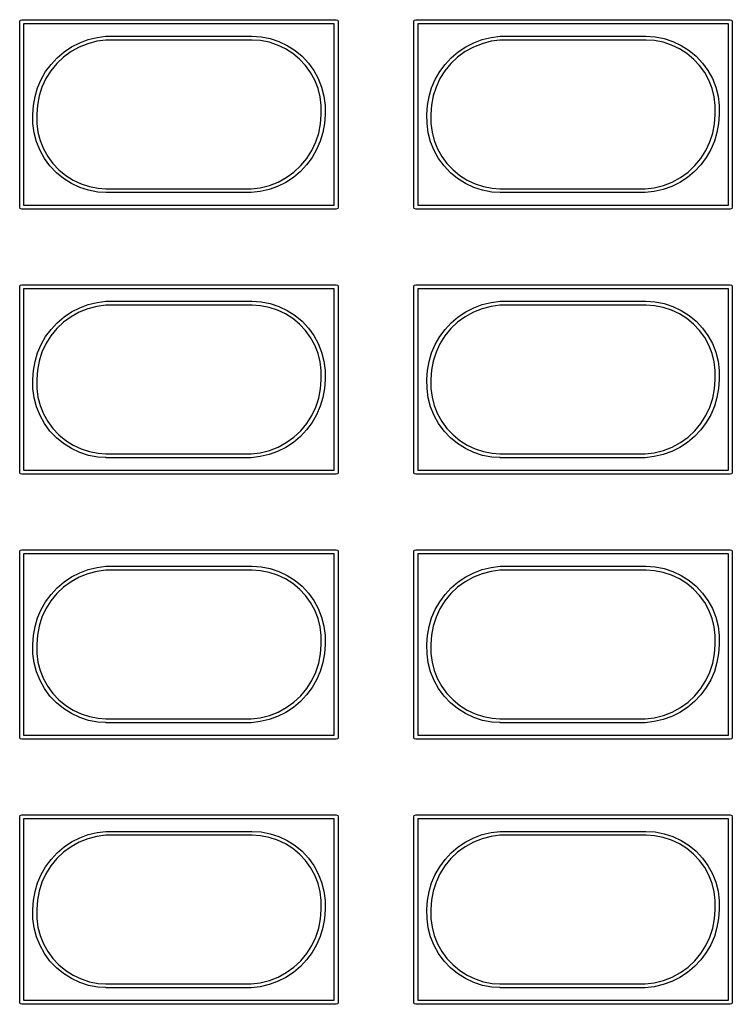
# Model space of a CAD drawing. Extents: x 85 to 202, y -139 to -109.
# Drawn here: x 144.79 to 166.31, y -138.86 to -109.14 of the extents above; entities that cross this region are included whole.
import ezdxf

# ---------------------------------------------------------------- set-up
doc = ezdxf.new("R2010")
doc.units = 0
doc.layers.add('BLACK', color=7, linetype='CONTINUOUS')

msp = doc.modelspace()

# ---------------------------------------------------------------- linework, layer by layer
at = {"layer": 'BLACK', "linetype": 'CONTINUOUS'}
for p, q in [((144.79, -109.2), (144.807, -109.157)), ((144.79, -114.8), (144.79, -109.2)), ((144.807, -109.157), (144.85, -109.139)), ((144.85, -109.139), (154.35, -109.139)), ((144.909, -109.259), (144.909, -114.74)), ((154.29, -109.259), (144.909, -109.259)), ((154.29, -114.74), (154.29, -109.259)), ((154.35, -109.139), (154.393, -109.157)), ((154.393, -109.157), (154.41, -109.2)), ((154.41, -109.2), (154.41, -114.8)), ((156.689, -109.2), (156.707, -109.157)), ((156.689, -114.8), (156.689, -109.2)), ((156.707, -109.157), (156.749, -109.139)), ((156.749, -109.139), (166.25, -109.139)), ((156.809, -109.259), (156.809, -114.74)), ((166.19, -109.259), (156.809, -109.259)), ((166.19, -114.74), (166.19, -109.259)), ((166.25, -109.139), (166.293, -109.157)), ((166.293, -109.157), (166.31, -109.2)), ((166.31, -109.2), (166.31, -114.8)), ((146.859, -109.739), (147.125, -109.674)), ((147.125, -109.674), (147.396, -109.64)), ((147.396, -109.64), (147.396, -109.64)), ((147.396, -109.64), (147.398, -109.641)), ((147.398, -109.641), (147.4, -109.64)), ((147.4, -109.64), (151.8, -109.64)), ((151.8, -109.64), (152.078, -109.658)), ((152.078, -109.658), (152.352, -109.71)), ((158.759, -109.739), (159.025, -109.674)), ((159.025, -109.674), (159.296, -109.64)), ((159.296, -109.64), (159.296, -109.64)), ((159.296, -109.64), (159.298, -109.641)), ((159.298, -109.641), (159.3, -109.64)), ((159.3, -109.64), (163.7, -109.64)), ((163.7, -109.64), (163.978, -109.658)), ((163.978, -109.658), (164.252, -109.71)), ((146.132, -110.111), (146.359, -109.959)), ((146.59, -109.968), (146.344, -110.104)), ((146.359, -109.959), (146.603, -109.835)), ((146.852, -109.863), (146.59, -109.968)), ((146.603, -109.835), (146.859, -109.739)), ((147.124, -109.792), (146.852, -109.863)), ((147.393, -109.757), (147.124, -109.792)), ((147.4, -109.76), (147.393, -109.757)), ((151.8, -109.76), (147.4, -109.76)), ((151.809, -109.756), (151.8, -109.76)), ((152.064, -109.772), (151.809, -109.756)), ((152.323, -109.822), (152.064, -109.772)), ((152.575, -109.904), (152.323, -109.822)), ((152.352, -109.71), (152.618, -109.796)), ((152.814, -110.017), (152.575, -109.904)), ((152.618, -109.796), (152.87, -109.915)), ((152.87, -109.915), (153.105, -110.065)), ((158.032, -110.111), (158.259, -109.959)), ((158.49, -109.968), (158.244, -110.104)), ((158.259, -109.959), (158.503, -109.835)), ((158.752, -109.863), (158.49, -109.968)), ((158.503, -109.835), (158.759, -109.739)), ((159.024, -109.792), (158.752, -109.863)), ((159.293, -109.757), (159.024, -109.792)), ((159.3, -109.76), (159.293, -109.757)), ((163.7, -109.76), (159.3, -109.76)), ((163.709, -109.756), (163.7, -109.76)), ((163.964, -109.772), (163.709, -109.756)), ((164.223, -109.822), (163.964, -109.772)), ((164.475, -109.904), (164.223, -109.822)), ((164.252, -109.71), (164.518, -109.796)), ((164.714, -110.017), (164.475, -109.904)), ((164.518, -109.796), (164.77, -109.915)), ((164.77, -109.915), (165.005, -110.065)), ((145.923, -110.287), (146.132, -110.111)), ((146.344, -110.104), (146.116, -110.27)), ((153.037, -110.159), (152.814, -110.017)), ((153.24, -110.328), (153.037, -110.159)), ((153.105, -110.065), (153.32, -110.243)), ((153.32, -110.243), (153.51, -110.447)), ((157.823, -110.287), (158.032, -110.111)), ((158.244, -110.104), (158.016, -110.27)), ((164.937, -110.159), (164.714, -110.017)), ((165.14, -110.328), (164.937, -110.159)), ((165.005, -110.065), (165.22, -110.243)), ((165.22, -110.243), (165.41, -110.447)), ((145.574, -110.707), (145.737, -110.487)), ((145.911, -110.464), (145.732, -110.681)), ((145.737, -110.487), (145.923, -110.287)), ((146.116, -110.27), (145.911, -110.464)), ((153.421, -110.521), (153.24, -110.328)), ((153.576, -110.735), (153.421, -110.521)), ((153.51, -110.447), (153.674, -110.673)), ((157.474, -110.707), (157.637, -110.487)), ((157.811, -110.464), (157.632, -110.681)), ((157.637, -110.487), (157.823, -110.287)), ((158.016, -110.27), (157.811, -110.464)), ((165.321, -110.521), (165.14, -110.328)), ((165.476, -110.735), (165.321, -110.521)), ((165.41, -110.447), (165.574, -110.673)), ((145.438, -110.944), (145.574, -110.707)), ((145.732, -110.681), (145.582, -110.919)), ((153.702, -110.967), (153.576, -110.735)), ((153.674, -110.673), (153.807, -110.918)), ((157.338, -110.944), (157.474, -110.707)), ((157.632, -110.681), (157.482, -110.919)), ((165.602, -110.967), (165.476, -110.735)), ((165.574, -110.673), (165.707, -110.918)), ((145.33, -111.196), (145.438, -110.944)), ((145.582, -110.919), (145.462, -111.174)), ((153.799, -111.213), (153.702, -110.967)), ((153.807, -110.918), (153.909, -111.178)), ((157.23, -111.196), (157.338, -110.944)), ((157.482, -110.919), (157.362, -111.174)), ((165.699, -111.213), (165.602, -110.967)), ((165.707, -110.918), (165.809, -111.178)), ((145.253, -111.458), (145.33, -111.196)), ((145.375, -111.442), (145.323, -111.719)), ((145.462, -111.174), (145.375, -111.442)), ((153.864, -111.47), (153.799, -111.213)), ((153.909, -111.178), (153.978, -111.448)), ((153.978, -111.448), (154.012, -111.725)), ((157.153, -111.458), (157.23, -111.196)), ((157.275, -111.442), (157.223, -111.719)), ((157.362, -111.174), (157.275, -111.442)), ((165.764, -111.47), (165.699, -111.213)), ((165.809, -111.178), (165.878, -111.448)), ((165.878, -111.448), (165.912, -111.725)), ((145.19, -111.996), (145.205, -111.727)), ((145.205, -111.727), (145.253, -111.458)), ((145.323, -111.719), (145.306, -111.991)), ((153.896, -111.732), (153.864, -111.47)), ((153.895, -111.987), (153.896, -111.732)), ((154.012, -111.725), (154.01, -112)), ((157.09, -111.996), (157.105, -111.727)), ((157.105, -111.727), (157.153, -111.458)), ((157.223, -111.719), (157.206, -111.991)), ((165.796, -111.732), (165.764, -111.47)), ((165.795, -111.987), (165.796, -111.732)), ((165.912, -111.725), (165.91, -112)), ((145.189, -112), (145.19, -111.998)), ((145.19, -112), (145.189, -112)), ((145.19, -111.997), (145.19, -111.996)), ((145.19, -111.998), (145.19, -111.997)), ((145.19, -111.997), (145.19, -111.997)), ((145.191, -112.277), (145.19, -112)), ((145.309, -112.003), (145.305, -112.012)), ((145.305, -112.012), (145.307, -112.269)), ((145.306, -111.991), (145.309, -112)), ((145.309, -112), (145.309, -112.002)), ((145.309, -112.002), (145.309, -112.003)), ((153.877, -112.283), (153.894, -112.009)), ((153.891, -111.996), (153.895, -111.987)), ((153.891, -111.998), (153.891, -111.996)), ((153.891, -112), (153.891, -111.998)), ((153.894, -112.009), (153.891, -112)), ((154.01, -112.004), (153.994, -112.275)), ((154.01, -112), (154.01, -112)), ((154.01, -112), (154.01, -112.001)), ((154.01, -112.001), (154.01, -112.004)), ((154.01, -112.004), (154.01, -112.004)), ((154.01, -112.004), (154.01, -112.004)), ((157.089, -112), (157.09, -111.998)), ((157.09, -112), (157.089, -112)), ((157.09, -111.997), (157.09, -111.996)), ((157.09, -111.998), (157.09, -111.997)), ((157.09, -111.997), (157.09, -111.997)), ((157.091, -112.277), (157.09, -112)), ((157.209, -112.003), (157.205, -112.012)), ((157.205, -112.012), (157.207, -112.269)), ((157.206, -111.991), (157.209, -112)), ((157.209, -112), (157.209, -112.002)), ((157.209, -112.002), (157.209, -112.003)), ((165.777, -112.283), (165.794, -112.009)), ((165.79, -112), (165.791, -111.998)), ((165.794, -112.009), (165.79, -112)), ((165.791, -111.996), (165.795, -111.987)), ((165.791, -111.998), (165.791, -111.996)), ((165.91, -112.004), (165.894, -112.275)), ((165.91, -112), (165.91, -112)), ((165.91, -112), (165.91, -112.001)), ((165.91, -112.001), (165.91, -112.004)), ((165.91, -112.004), (165.91, -112.004)), ((165.91, -112.004), (165.91, -112.004)), ((145.228, -112.554), (145.191, -112.277)), ((145.307, -112.269), (145.342, -112.532)), ((153.824, -112.562), (153.877, -112.283)), ((153.994, -112.275), (153.947, -112.546)), ((157.128, -112.554), (157.091, -112.277)), ((157.207, -112.269), (157.242, -112.532)), ((165.724, -112.562), (165.777, -112.283)), ((165.894, -112.275), (165.847, -112.546)), ((145.299, -112.825), (145.228, -112.554)), ((145.342, -112.532), (145.409, -112.788)), ((153.736, -112.831), (153.824, -112.562)), ((153.947, -112.546), (153.868, -112.81)), ((157.199, -112.825), (157.128, -112.554)), ((157.242, -112.532), (157.309, -112.788)), ((165.636, -112.831), (165.724, -112.562)), ((165.847, -112.546), (165.768, -112.81)), ((145.404, -113.084), (145.299, -112.825)), ((145.409, -112.788), (145.508, -113.035)), ((153.614, -113.088), (153.736, -112.831)), ((153.868, -112.81), (153.758, -113.062)), ((157.304, -113.084), (157.199, -112.825)), ((157.309, -112.788), (157.408, -113.035)), ((165.514, -113.088), (165.636, -112.831)), ((165.768, -112.81), (165.658, -113.062)), ((145.54, -113.329), (145.404, -113.084)), ((145.508, -113.035), (145.637, -113.267)), ((153.462, -113.327), (153.614, -113.088)), ((153.758, -113.062), (153.62, -113.301)), ((157.44, -113.329), (157.304, -113.084)), ((157.408, -113.035), (157.537, -113.267)), ((165.362, -113.327), (165.514, -113.088)), ((165.658, -113.062), (165.52, -113.301)), ((145.705, -113.555), (145.54, -113.329)), ((145.637, -113.267), (145.794, -113.481)), ((145.794, -113.481), (145.977, -113.674)), ((153.456, -113.521), (153.267, -113.721)), ((153.28, -113.545), (153.462, -113.327)), ((153.62, -113.301), (153.456, -113.521)), ((157.605, -113.555), (157.44, -113.329)), ((157.537, -113.267), (157.694, -113.481)), ((157.694, -113.481), (157.877, -113.674)), ((165.356, -113.521), (165.167, -113.721)), ((165.18, -113.545), (165.362, -113.327)), ((165.52, -113.301), (165.356, -113.521)), ((145.898, -113.758), (145.705, -113.555)), ((146.114, -113.936), (145.898, -113.758)), ((145.977, -113.674), (146.182, -113.842)), ((152.842, -113.904), (153.073, -113.738)), ((153.267, -113.721), (153.056, -113.898)), ((153.073, -113.738), (153.28, -113.545)), ((157.798, -113.758), (157.605, -113.555)), ((158.014, -113.936), (157.798, -113.758)), ((157.877, -113.674), (158.082, -113.842)), ((164.742, -113.904), (164.973, -113.738)), ((165.167, -113.721), (164.956, -113.898)), ((164.973, -113.738), (165.18, -113.545)), ((146.351, -114.085), (146.114, -113.936)), ((146.182, -113.842), (146.406, -113.984)), ((146.604, -114.204), (146.351, -114.085)), ((146.406, -113.984), (146.647, -114.096)), ((146.647, -114.096), (146.899, -114.178)), ((152.329, -114.142), (152.593, -114.039)), ((152.825, -114.049), (152.579, -114.172)), ((152.593, -114.039), (152.842, -113.904)), ((153.056, -113.898), (152.825, -114.049)), ((158.251, -114.085), (158.014, -113.936)), ((158.082, -113.842), (158.306, -113.984)), ((158.504, -114.204), (158.251, -114.085)), ((158.306, -113.984), (158.547, -114.096)), ((158.547, -114.096), (158.799, -114.178)), ((164.229, -114.142), (164.493, -114.039)), ((164.725, -114.049), (164.479, -114.172)), ((164.493, -114.039), (164.742, -113.904)), ((164.956, -113.898), (164.725, -114.049)), ((146.87, -114.29), (146.604, -114.204)), ((147.145, -114.343), (146.87, -114.29)), ((146.899, -114.178), (147.16, -114.228)), ((147.396, -114.358), (147.145, -114.343)), ((147.16, -114.228), (147.394, -114.242)), ((147.394, -114.242), (147.4, -114.24)), ((147.4, -114.36), (147.396, -114.358)), ((147.4, -114.24), (151.775, -114.24)), ((151.775, -114.36), (147.4, -114.36)), ((151.775, -114.24), (151.783, -114.243)), ((151.777, -114.359), (151.775, -114.36)), ((151.779, -114.36), (151.777, -114.359)), ((152.052, -114.329), (151.779, -114.36)), ((151.779, -114.36), (151.779, -114.36)), ((151.783, -114.243), (152.054, -114.211)), ((152.32, -114.266), (152.052, -114.329)), ((152.054, -114.211), (152.329, -114.142)), ((152.579, -114.172), (152.32, -114.266)), ((158.77, -114.29), (158.504, -114.204)), ((159.045, -114.343), (158.77, -114.29)), ((158.799, -114.178), (159.06, -114.228)), ((159.296, -114.358), (159.045, -114.343)), ((159.06, -114.228), (159.294, -114.242)), ((159.294, -114.242), (159.3, -114.24)), ((159.3, -114.36), (159.296, -114.358)), ((159.3, -114.24), (163.675, -114.24)), ((163.675, -114.36), (159.3, -114.36)), ((163.675, -114.24), (163.683, -114.243)), ((163.677, -114.359), (163.675, -114.36)), ((163.679, -114.36), (163.677, -114.359)), ((163.952, -114.329), (163.679, -114.36)), ((163.679, -114.36), (163.679, -114.36)), ((163.683, -114.243), (163.954, -114.211)), ((164.22, -114.266), (163.952, -114.329)), ((163.954, -114.211), (164.229, -114.142)), ((164.479, -114.172), (164.22, -114.266)), ((144.807, -114.843), (144.79, -114.8)), ((144.85, -114.861), (144.807, -114.843)), ((154.35, -114.861), (144.85, -114.861)), ((144.909, -114.74), (154.29, -114.74)), ((154.393, -114.843), (154.35, -114.861)), ((154.41, -114.8), (154.393, -114.843)), ((156.707, -114.843), (156.689, -114.8)), ((156.749, -114.861), (156.707, -114.843)), ((166.25, -114.861), (156.749, -114.861)), ((156.809, -114.74), (166.19, -114.74)), ((166.293, -114.843), (166.25, -114.861)), ((166.31, -114.8), (166.293, -114.843)), ((144.79, -117.2), (144.807, -117.157)), ((144.79, -122.8), (144.79, -117.2)), ((144.807, -117.157), (144.85, -117.139)), ((144.85, -117.139), (154.35, -117.139)), ((144.909, -117.259), (144.909, -122.74)), ((154.29, -117.259), (144.909, -117.259)), ((154.29, -122.74), (154.29, -117.259)), ((154.35, -117.139), (154.393, -117.157)), ((154.393, -117.157), (154.41, -117.2)), ((154.41, -117.2), (154.41, -122.8)), ((156.689, -117.2), (156.707, -117.157)), ((156.689, -122.8), (156.689, -117.2)), ((156.707, -117.157), (156.749, -117.139)), ((156.749, -117.139), (166.25, -117.139)), ((156.809, -117.259), (156.809, -122.74)), ((166.19, -117.259), (156.809, -117.259)), ((166.19, -122.74), (166.19, -117.259)), ((166.25, -117.139), (166.293, -117.157)), ((166.293, -117.157), (166.31, -117.2)), ((166.31, -117.2), (166.31, -122.8)), ((146.859, -117.739), (147.125, -117.674)), ((147.125, -117.674), (147.396, -117.64)), ((147.396, -117.64), (147.396, -117.64)), ((147.396, -117.64), (147.398, -117.641)), ((147.398, -117.641), (147.4, -117.64)), ((147.4, -117.64), (151.8, -117.64)), ((151.8, -117.64), (152.078, -117.658)), ((152.078, -117.658), (152.352, -117.71)), ((158.759, -117.739), (159.025, -117.674)), ((159.025, -117.674), (159.296, -117.64)), ((159.296, -117.64), (159.296, -117.64)), ((159.296, -117.64), (159.298, -117.641)), ((159.298, -117.641), (159.3, -117.64)), ((159.3, -117.64), (163.7, -117.64)), ((163.7, -117.64), (163.978, -117.658)), ((163.978, -117.658), (164.252, -117.71)), ((146.132, -118.111), (146.359, -117.959)), ((146.59, -117.968), (146.344, -118.104)), ((146.359, -117.959), (146.603, -117.835)), ((146.852, -117.863), (146.59, -117.968)), ((146.603, -117.835), (146.859, -117.739)), ((147.124, -117.792), (146.852, -117.863)), ((147.393, -117.757), (147.124, -117.792)), ((147.4, -117.76), (147.393, -117.757)), ((151.8, -117.76), (147.4, -117.76)), ((151.809, -117.756), (151.8, -117.76)), ((152.064, -117.772), (151.809, -117.756)), ((152.323, -117.822), (152.064, -117.772)), ((152.575, -117.904), (152.323, -117.822)), ((152.352, -117.71), (152.618, -117.796)), ((152.814, -118.017), (152.575, -117.904)), ((152.618, -117.796), (152.87, -117.915)), ((152.87, -117.915), (153.105, -118.065)), ((158.032, -118.111), (158.259, -117.959)), ((158.49, -117.968), (158.244, -118.104)), ((158.259, -117.959), (158.503, -117.835)), ((158.752, -117.863), (158.49, -117.968)), ((158.503, -117.835), (158.759, -117.739)), ((159.024, -117.792), (158.752, -117.863)), ((159.293, -117.757), (159.024, -117.792)), ((159.3, -117.76), (159.293, -117.757)), ((163.7, -117.76), (159.3, -117.76)), ((163.709, -117.756), (163.7, -117.76)), ((163.964, -117.772), (163.709, -117.756)), ((164.223, -117.822), (163.964, -117.772)), ((164.475, -117.904), (164.223, -117.822)), ((164.252, -117.71), (164.518, -117.796)), ((164.714, -118.017), (164.475, -117.904)), ((164.518, -117.796), (164.77, -117.915)), ((164.77, -117.915), (165.005, -118.065)), ((145.737, -118.487), (145.923, -118.287)), ((146.116, -118.27), (145.911, -118.464)), ((145.923, -118.287), (146.132, -118.111)), ((146.344, -118.104), (146.116, -118.27)), ((153.037, -118.159), (152.814, -118.017)), ((153.24, -118.328), (153.037, -118.159)), ((153.105, -118.065), (153.32, -118.243)), ((153.32, -118.243), (153.51, -118.447)), ((157.637, -118.487), (157.823, -118.287)), ((158.016, -118.27), (157.811, -118.464)), ((157.823, -118.287), (158.032, -118.111)), ((158.244, -118.104), (158.016, -118.27)), ((164.937, -118.159), (164.714, -118.017)), ((165.14, -118.328), (164.937, -118.159)), ((165.005, -118.065), (165.22, -118.243)), ((165.22, -118.243), (165.41, -118.447)), ((145.574, -118.707), (145.737, -118.487)), ((145.911, -118.464), (145.732, -118.681)), ((153.421, -118.521), (153.24, -118.328)), ((153.576, -118.735), (153.421, -118.521)), ((153.51, -118.447), (153.674, -118.673)), ((157.474, -118.707), (157.637, -118.487)), ((157.811, -118.464), (157.632, -118.681)), ((165.321, -118.521), (165.14, -118.328)), ((165.476, -118.735), (165.321, -118.521)), ((165.41, -118.447), (165.574, -118.673)), ((145.438, -118.944), (145.574, -118.707)), ((145.732, -118.681), (145.582, -118.919)), ((153.702, -118.967), (153.576, -118.735)), ((153.674, -118.673), (153.807, -118.918)), ((157.338, -118.944), (157.474, -118.707)), ((157.632, -118.681), (157.482, -118.919)), ((165.602, -118.967), (165.476, -118.735)), ((165.574, -118.673), (165.707, -118.918)), ((145.33, -119.196), (145.438, -118.944)), ((145.462, -119.174), (145.375, -119.442)), ((145.582, -118.919), (145.462, -119.174)), ((153.799, -119.213), (153.702, -118.967)), ((153.807, -118.918), (153.909, -119.178)), ((153.909, -119.178), (153.978, -119.448)), ((157.23, -119.196), (157.338, -118.944)), ((157.362, -119.174), (157.275, -119.442)), ((157.482, -118.919), (157.362, -119.174)), ((165.699, -119.213), (165.602, -118.967)), ((165.707, -118.918), (165.809, -119.178)), ((165.809, -119.178), (165.878, -119.448)), ((145.205, -119.727), (145.253, -119.458)), ((145.253, -119.458), (145.33, -119.196)), ((145.375, -119.442), (145.323, -119.719)), ((153.864, -119.47), (153.799, -119.213)), ((153.896, -119.732), (153.864, -119.47)), ((153.978, -119.448), (154.012, -119.725)), ((157.105, -119.727), (157.153, -119.458)), ((157.153, -119.458), (157.23, -119.196)), ((157.275, -119.442), (157.223, -119.719)), ((165.764, -119.47), (165.699, -119.213)), ((165.796, -119.732), (165.764, -119.47)), ((165.878, -119.448), (165.912, -119.725)), ((145.19, -119.996), (145.205, -119.727)), ((145.323, -119.719), (145.306, -119.991)), ((153.895, -119.987), (153.896, -119.732)), ((154.012, -119.725), (154.01, -120)), ((157.09, -119.996), (157.105, -119.727)), ((157.223, -119.719), (157.206, -119.991)), ((165.795, -119.987), (165.796, -119.732)), ((165.912, -119.725), (165.91, -120)), ((145.189, -120), (145.19, -119.998)), ((145.19, -120), (145.189, -120)), ((145.19, -119.997), (145.19, -119.996)), ((145.19, -119.998), (145.19, -119.997)), ((145.19, -119.997), (145.19, -119.997)), ((145.191, -120.277), (145.19, -120)), ((145.309, -120.003), (145.305, -120.012)), ((145.305, -120.012), (145.307, -120.269)), ((145.306, -119.991), (145.309, -120)), ((145.309, -120), (145.309, -120.002)), ((145.309, -120.002), (145.309, -120.003)), ((153.877, -120.283), (153.894, -120.009)), ((153.891, -119.996), (153.895, -119.987)), ((153.891, -119.998), (153.891, -119.996)), ((153.891, -120), (153.891, -119.998)), ((153.894, -120.009), (153.891, -120)), ((154.01, -120.004), (153.994, -120.275)), ((154.01, -120), (154.01, -120)), ((154.01, -120), (154.01, -120.001)), ((154.01, -120.001), (154.01, -120.004)), ((154.01, -120.004), (154.01, -120.004)), ((154.01, -120.004), (154.01, -120.004)), ((157.089, -120), (157.09, -119.998)), ((157.09, -120), (157.089, -120)), ((157.09, -119.997), (157.09, -119.996)), ((157.09, -119.998), (157.09, -119.997)), ((157.09, -119.997), (157.09, -119.997)), ((157.091, -120.277), (157.09, -120)), ((157.209, -120.003), (157.205, -120.012)), ((157.205, -120.012), (157.207, -120.269)), ((157.206, -119.991), (157.209, -120)), ((157.209, -120), (157.209, -120.002)), ((157.209, -120.002), (157.209, -120.003)), ((165.777, -120.283), (165.794, -120.009)), ((165.79, -120), (165.791, -119.998)), ((165.794, -120.009), (165.79, -120)), ((165.791, -119.996), (165.795, -119.987)), ((165.791, -119.998), (165.791, -119.996)), ((165.91, -120.004), (165.894, -120.275)), ((165.91, -120), (165.91, -120)), ((165.91, -120), (165.91, -120.001)), ((165.91, -120.001), (165.91, -120.004)), ((165.91, -120.004), (165.91, -120.004)), ((165.91, -120.004), (165.91, -120.004)), ((145.228, -120.554), (145.191, -120.277)), ((145.307, -120.269), (145.342, -120.532)), ((153.824, -120.562), (153.877, -120.283)), ((153.994, -120.275), (153.947, -120.546)), ((157.128, -120.554), (157.091, -120.277)), ((157.207, -120.269), (157.242, -120.532)), ((165.724, -120.562), (165.777, -120.283)), ((165.894, -120.275), (165.847, -120.546)), ((145.299, -120.825), (145.228, -120.554)), ((145.342, -120.532), (145.409, -120.788)), ((153.736, -120.831), (153.824, -120.562)), ((153.947, -120.546), (153.868, -120.81)), ((157.199, -120.825), (157.128, -120.554)), ((157.242, -120.532), (157.309, -120.788)), ((165.636, -120.831), (165.724, -120.562)), ((165.847, -120.546), (165.768, -120.81)), ((145.404, -121.084), (145.299, -120.825)), ((145.409, -120.788), (145.508, -121.035)), ((153.614, -121.088), (153.736, -120.831)), ((153.868, -120.81), (153.758, -121.062)), ((157.304, -121.084), (157.199, -120.825)), ((157.309, -120.788), (157.408, -121.035)), ((165.514, -121.088), (165.636, -120.831)), ((165.768, -120.81), (165.658, -121.062)), ((145.54, -121.329), (145.404, -121.084)), ((145.508, -121.035), (145.637, -121.267)), ((153.462, -121.327), (153.614, -121.088)), ((153.758, -121.062), (153.62, -121.301)), ((157.44, -121.329), (157.304, -121.084)), ((157.408, -121.035), (157.537, -121.267)), ((165.362, -121.327), (165.514, -121.088)), ((165.658, -121.062), (165.52, -121.301)), ((145.705, -121.555), (145.54, -121.329)), ((145.637, -121.267), (145.794, -121.481)), ((145.898, -121.758), (145.705, -121.555)), ((145.794, -121.481), (145.977, -121.674)), ((153.073, -121.738), (153.28, -121.545)), ((153.456, -121.521), (153.267, -121.721)), ((153.28, -121.545), (153.462, -121.327)), ((153.62, -121.301), (153.456, -121.521)), ((157.605, -121.555), (157.44, -121.329)), ((157.537, -121.267), (157.694, -121.481)), ((157.798, -121.758), (157.605, -121.555)), ((157.694, -121.481), (157.877, -121.674)), ((164.973, -121.738), (165.18, -121.545)), ((165.356, -121.521), (165.167, -121.721)), ((165.18, -121.545), (165.362, -121.327)), ((165.52, -121.301), (165.356, -121.521)), ((146.114, -121.936), (145.898, -121.758)), ((145.977, -121.674), (146.182, -121.842)), ((146.182, -121.842), (146.406, -121.984)), ((152.842, -121.904), (153.073, -121.738)), ((153.267, -121.721), (153.056, -121.898)), ((158.014, -121.936), (157.798, -121.758)), ((157.877, -121.674), (158.082, -121.842)), ((158.082, -121.842), (158.306, -121.984)), ((164.742, -121.904), (164.973, -121.738)), ((165.167, -121.721), (164.956, -121.898)), ((146.351, -122.085), (146.114, -121.936)), ((146.604, -122.204), (146.351, -122.085)), ((146.406, -121.984), (146.647, -122.096)), ((146.647, -122.096), (146.899, -122.178)), ((152.054, -122.211), (152.329, -122.142)), ((152.329, -122.142), (152.593, -122.039)), ((152.825, -122.049), (152.579, -122.172)), ((152.593, -122.039), (152.842, -121.904)), ((153.056, -121.898), (152.825, -122.049)), ((158.251, -122.085), (158.014, -121.936)), ((158.504, -122.204), (158.251, -122.085)), ((158.306, -121.984), (158.547, -122.096)), ((158.547, -122.096), (158.799, -122.178)), ((163.954, -122.211), (164.229, -122.142)), ((164.229, -122.142), (164.493, -122.039)), ((164.725, -122.049), (164.479, -122.172)), ((164.493, -122.039), (164.742, -121.904)), ((164.956, -121.898), (164.725, -122.049)), ((146.87, -122.29), (146.604, -122.204)), ((147.145, -122.343), (146.87, -122.29)), ((146.899, -122.178), (147.16, -122.228)), ((147.396, -122.358), (147.145, -122.343)), ((147.16, -122.228), (147.394, -122.242)), ((147.394, -122.242), (147.4, -122.24)), ((147.4, -122.36), (147.396, -122.358)), ((147.4, -122.24), (151.775, -122.24)), ((151.775, -122.36), (147.4, -122.36)), ((151.775, -122.24), (151.783, -122.243)), ((151.777, -122.359), (151.775, -122.36)), ((151.779, -122.36), (151.777, -122.359)), ((152.052, -122.329), (151.779, -122.36)), ((151.779, -122.36), (151.779, -122.36)), ((151.783, -122.243), (152.054, -122.211)), ((152.32, -122.266), (152.052, -122.329)), ((152.579, -122.172), (152.32, -122.266)), ((158.77, -122.29), (158.504, -122.204)), ((159.045, -122.343), (158.77, -122.29)), ((158.799, -122.178), (159.06, -122.228)), ((159.296, -122.358), (159.045, -122.343)), ((159.06, -122.228), (159.294, -122.242)), ((159.294, -122.242), (159.3, -122.24)), ((159.3, -122.36), (159.296, -122.358)), ((159.3, -122.24), (163.675, -122.24)), ((163.675, -122.36), (159.3, -122.36)), ((163.675, -122.24), (163.683, -122.243)), ((163.677, -122.359), (163.675, -122.36)), ((163.679, -122.36), (163.677, -122.359)), ((163.952, -122.329), (163.679, -122.36)), ((163.679, -122.36), (163.679, -122.36)), ((163.683, -122.243), (163.954, -122.211)), ((164.22, -122.266), (163.952, -122.329)), ((164.479, -122.172), (164.22, -122.266)), ((144.909, -122.74), (154.29, -122.74)), ((156.809, -122.74), (166.19, -122.74)), ((144.807, -122.843), (144.79, -122.8)), ((144.85, -122.86), (144.807, -122.843)), ((154.35, -122.86), (144.85, -122.86)), ((154.393, -122.843), (154.35, -122.86)), ((154.41, -122.8), (154.393, -122.843)), ((156.707, -122.843), (156.689, -122.8)), ((156.749, -122.86), (156.707, -122.843)), ((166.25, -122.86), (156.749, -122.86)), ((166.293, -122.843), (166.25, -122.86)), ((166.31, -122.8), (166.293, -122.843)), ((144.79, -125.2), (144.807, -125.157)), ((144.79, -130.8), (144.79, -125.2)), ((144.807, -125.157), (144.85, -125.139)), ((144.85, -125.139), (154.35, -125.139)), ((144.909, -125.259), (144.909, -130.74)), ((154.29, -125.259), (144.909, -125.259)), ((154.29, -130.74), (154.29, -125.259)), ((154.35, -125.139), (154.393, -125.157)), ((154.393, -125.157), (154.41, -125.2)), ((154.41, -125.2), (154.41, -130.8)), ((156.689, -125.2), (156.707, -125.157)), ((156.689, -130.8), (156.689, -125.2)), ((156.707, -125.157), (156.749, -125.139)), ((156.749, -125.139), (166.25, -125.139)), ((156.809, -125.259), (156.809, -130.74)), ((166.19, -125.259), (156.809, -125.259)), ((166.19, -130.74), (166.19, -125.259)), ((166.25, -125.139), (166.293, -125.157)), ((166.293, -125.157), (166.31, -125.2)), ((166.31, -125.2), (166.31, -130.8)), ((146.859, -125.739), (147.125, -125.674)), ((147.125, -125.674), (147.396, -125.64)), ((147.396, -125.64), (147.396, -125.64)), ((147.396, -125.64), (147.398, -125.641)), ((147.398, -125.641), (147.4, -125.64)), ((147.4, -125.64), (151.8, -125.64)), ((151.8, -125.64), (152.078, -125.658)), ((152.078, -125.658), (152.352, -125.71)), ((152.352, -125.71), (152.618, -125.796)), ((158.759, -125.739), (159.025, -125.674)), ((159.025, -125.674), (159.296, -125.64)), ((159.296, -125.64), (159.296, -125.64)), ((159.296, -125.64), (159.298, -125.641)), ((159.298, -125.641), (159.3, -125.64)), ((159.3, -125.64), (163.7, -125.64)), ((163.7, -125.64), (163.978, -125.658)), ((163.978, -125.658), (164.252, -125.71)), ((164.252, -125.71), (164.518, -125.796)), ((146.132, -126.111), (146.359, -125.959)), ((146.59, -125.968), (146.344, -126.104)), ((146.359, -125.959), (146.603, -125.835)), ((146.852, -125.863), (146.59, -125.968)), ((146.603, -125.835), (146.859, -125.739)), ((147.124, -125.792), (146.852, -125.863)), ((147.393, -125.757), (147.124, -125.792)), ((147.4, -125.76), (147.393, -125.757)), ((151.8, -125.76), (147.4, -125.76)), ((151.809, -125.756), (151.8, -125.76)), ((152.064, -125.772), (151.809, -125.756)), ((152.323, -125.822), (152.064, -125.772)), ((152.575, -125.904), (152.323, -125.822)), ((152.814, -126.017), (152.575, -125.904)), ((152.618, -125.796), (152.87, -125.915)), ((153.037, -126.159), (152.814, -126.017)), ((152.87, -125.915), (153.105, -126.065)), ((158.032, -126.111), (158.259, -125.959)), ((158.49, -125.968), (158.244, -126.104)), ((158.259, -125.959), (158.503, -125.835)), ((158.752, -125.863), (158.49, -125.968)), ((158.503, -125.835), (158.759, -125.739)), ((159.024, -125.792), (158.752, -125.863)), ((159.293, -125.757), (159.024, -125.792)), ((159.3, -125.76), (159.293, -125.757)), ((163.7, -125.76), (159.3, -125.76)), ((163.709, -125.756), (163.7, -125.76)), ((163.964, -125.772), (163.709, -125.756)), ((164.223, -125.822), (163.964, -125.772)), ((164.475, -125.904), (164.223, -125.822)), ((164.714, -126.017), (164.475, -125.904)), ((164.518, -125.796), (164.77, -125.915)), ((164.937, -126.159), (164.714, -126.017)), ((164.77, -125.915), (165.005, -126.065)), ((145.737, -126.487), (145.923, -126.287)), ((146.116, -126.27), (145.911, -126.464)), ((145.923, -126.287), (146.132, -126.111)), ((146.344, -126.104), (146.116, -126.27)), ((153.24, -126.328), (153.037, -126.159)), ((153.105, -126.065), (153.32, -126.243)), ((153.32, -126.243), (153.51, -126.447)), ((157.637, -126.487), (157.823, -126.287)), ((158.016, -126.27), (157.811, -126.464)), ((157.823, -126.287), (158.032, -126.111)), ((158.244, -126.104), (158.016, -126.27)), ((165.14, -126.328), (164.937, -126.159)), ((165.005, -126.065), (165.22, -126.243)), ((165.22, -126.243), (165.41, -126.447)), ((145.574, -126.707), (145.737, -126.487)), ((145.911, -126.464), (145.732, -126.681)), ((153.421, -126.521), (153.24, -126.328)), ((153.576, -126.735), (153.421, -126.521)), ((153.51, -126.447), (153.674, -126.673)), ((157.474, -126.707), (157.637, -126.487)), ((157.811, -126.464), (157.632, -126.681)), ((165.321, -126.521), (165.14, -126.328)), ((165.476, -126.735), (165.321, -126.521)), ((165.41, -126.447), (165.574, -126.673)), ((145.438, -126.944), (145.574, -126.707)), ((145.732, -126.681), (145.582, -126.919)), ((153.702, -126.967), (153.576, -126.735)), ((153.674, -126.673), (153.807, -126.918)), ((157.338, -126.944), (157.474, -126.707)), ((157.632, -126.681), (157.482, -126.919)), ((165.602, -126.967), (165.476, -126.735)), ((165.574, -126.673), (165.707, -126.918)), ((145.253, -127.458), (145.33, -127.196)), ((145.33, -127.196), (145.438, -126.944)), ((145.462, -127.174), (145.375, -127.442)), ((145.582, -126.919), (145.462, -127.174)), ((153.799, -127.213), (153.702, -126.967)), ((153.807, -126.918), (153.909, -127.178)), ((153.909, -127.178), (153.978, -127.448)), ((157.153, -127.458), (157.23, -127.196)), ((157.23, -127.196), (157.338, -126.944)), ((157.362, -127.174), (157.275, -127.442)), ((157.482, -126.919), (157.362, -127.174)), ((165.699, -127.213), (165.602, -126.967)), ((165.707, -126.918), (165.809, -127.178)), ((165.809, -127.178), (165.878, -127.448)), ((145.205, -127.727), (145.253, -127.458)), ((145.375, -127.442), (145.323, -127.719)), ((153.864, -127.47), (153.799, -127.213)), ((153.896, -127.732), (153.864, -127.47)), ((153.978, -127.448), (154.012, -127.725)), ((157.105, -127.727), (157.153, -127.458)), ((157.275, -127.442), (157.223, -127.719)), ((165.764, -127.47), (165.699, -127.213)), ((165.796, -127.732), (165.764, -127.47)), ((165.878, -127.448), (165.912, -127.725)), ((145.19, -127.996), (145.205, -127.727)), ((145.323, -127.719), (145.306, -127.991)), ((153.895, -127.987), (153.896, -127.732)), ((154.012, -127.725), (154.01, -128)), ((157.09, -127.996), (157.105, -127.727)), ((157.223, -127.719), (157.206, -127.991)), ((165.795, -127.987), (165.796, -127.732)), ((165.912, -127.725), (165.91, -128)), ((145.189, -128), (145.19, -127.998)), ((145.19, -128), (145.189, -128)), ((145.19, -127.997), (145.19, -127.996)), ((145.19, -127.998), (145.19, -127.997)), ((145.19, -127.997), (145.19, -127.997)), ((145.191, -128.277), (145.19, -128)), ((145.309, -128.003), (145.305, -128.012)), ((145.305, -128.012), (145.307, -128.269)), ((145.306, -127.991), (145.309, -128)), ((145.309, -128), (145.309, -128.002)), ((145.309, -128.002), (145.309, -128.003)), ((153.877, -128.283), (153.894, -128.009)), ((153.891, -127.996), (153.895, -127.987)), ((153.891, -127.998), (153.891, -127.996)), ((153.891, -128), (153.891, -127.998)), ((153.894, -128.009), (153.891, -128)), ((154.01, -128.004), (153.994, -128.275)), ((154.01, -128), (154.01, -128)), ((154.01, -128), (154.01, -128.001)), ((154.01, -128.001), (154.01, -128.004)), ((154.01, -128.004), (154.01, -128.004)), ((154.01, -128.004), (154.01, -128.004)), ((157.089, -128), (157.09, -127.998)), ((157.09, -128), (157.089, -128)), ((157.09, -127.997), (157.09, -127.996)), ((157.09, -127.998), (157.09, -127.997)), ((157.09, -127.997), (157.09, -127.997)), ((157.091, -128.277), (157.09, -128)), ((157.209, -128.003), (157.205, -128.012)), ((157.205, -128.012), (157.207, -128.269)), ((157.206, -127.991), (157.209, -128)), ((157.209, -128), (157.209, -128.002)), ((157.209, -128.002), (157.209, -128.003)), ((165.777, -128.283), (165.794, -128.009)), ((165.79, -128), (165.791, -127.998)), ((165.794, -128.009), (165.79, -128)), ((165.791, -127.996), (165.795, -127.987)), ((165.791, -127.998), (165.791, -127.996)), ((165.91, -128.004), (165.894, -128.275)), ((165.91, -128), (165.91, -128)), ((165.91, -128), (165.91, -128.001)), ((165.91, -128.001), (165.91, -128.004)), ((165.91, -128.004), (165.91, -128.004)), ((165.91, -128.004), (165.91, -128.004)), ((145.228, -128.554), (145.191, -128.277)), ((145.307, -128.269), (145.342, -128.532)), ((153.824, -128.562), (153.877, -128.283)), ((153.994, -128.275), (153.947, -128.546)), ((157.128, -128.554), (157.091, -128.277)), ((157.207, -128.269), (157.242, -128.532)), ((165.724, -128.562), (165.777, -128.283)), ((165.894, -128.275), (165.847, -128.546)), ((145.299, -128.825), (145.228, -128.554)), ((145.342, -128.532), (145.409, -128.788)), ((153.736, -128.831), (153.824, -128.562)), ((153.947, -128.546), (153.868, -128.81)), ((157.199, -128.825), (157.128, -128.554)), ((157.242, -128.532), (157.309, -128.788)), ((165.636, -128.831), (165.724, -128.562)), ((165.847, -128.546), (165.768, -128.81)), ((145.404, -129.084), (145.299, -128.825)), ((145.409, -128.788), (145.508, -129.035)), ((153.614, -129.088), (153.736, -128.831)), ((153.868, -128.81), (153.758, -129.062)), ((157.304, -129.084), (157.199, -128.825)), ((157.309, -128.788), (157.408, -129.035)), ((165.514, -129.088), (165.636, -128.831)), ((165.768, -128.81), (165.658, -129.062)), ((145.54, -129.329), (145.404, -129.084)), ((145.508, -129.035), (145.637, -129.267)), ((145.637, -129.267), (145.794, -129.481)), ((153.462, -129.327), (153.614, -129.088)), ((153.758, -129.062), (153.62, -129.301)), ((157.44, -129.329), (157.304, -129.084)), ((157.408, -129.035), (157.537, -129.267)), ((157.537, -129.267), (157.694, -129.481)), ((165.362, -129.327), (165.514, -129.088)), ((165.658, -129.062), (165.52, -129.301)), ((145.705, -129.555), (145.54, -129.329)), ((145.898, -129.758), (145.705, -129.555)), ((145.794, -129.481), (145.977, -129.674)), ((153.073, -129.738), (153.28, -129.545)), ((153.456, -129.521), (153.267, -129.721)), ((153.28, -129.545), (153.462, -129.327)), ((153.62, -129.301), (153.456, -129.521)), ((157.605, -129.555), (157.44, -129.329)), ((157.798, -129.758), (157.605, -129.555)), ((157.694, -129.481), (157.877, -129.674)), ((164.973, -129.738), (165.18, -129.545)), ((165.356, -129.521), (165.167, -129.721)), ((165.18, -129.545), (165.362, -129.327)), ((165.52, -129.301), (165.356, -129.521)), ((146.114, -129.936), (145.898, -129.758)), ((145.977, -129.674), (146.182, -129.842)), ((146.182, -129.842), (146.406, -129.984)), ((152.842, -129.904), (153.073, -129.738)), ((153.267, -129.721), (153.056, -129.898)), ((158.014, -129.936), (157.798, -129.758)), ((157.877, -129.674), (158.082, -129.842)), ((158.082, -129.842), (158.306, -129.984)), ((164.742, -129.904), (164.973, -129.738)), ((165.167, -129.721), (164.956, -129.898)), ((146.351, -130.085), (146.114, -129.936)), ((146.604, -130.204), (146.351, -130.085)), ((146.406, -129.984), (146.647, -130.096)), ((146.647, -130.096), (146.899, -130.178)), ((146.899, -130.178), (147.16, -130.228)), ((152.054, -130.211), (152.329, -130.142)), ((152.579, -130.172), (152.32, -130.266)), ((152.329, -130.142), (152.593, -130.039)), ((152.825, -130.049), (152.579, -130.172)), ((152.593, -130.039), (152.842, -129.904)), ((153.056, -129.898), (152.825, -130.049)), ((158.251, -130.085), (158.014, -129.936)), ((158.504, -130.204), (158.251, -130.085)), ((158.306, -129.984), (158.547, -130.096)), ((158.547, -130.096), (158.799, -130.178)), ((158.799, -130.178), (159.06, -130.228)), ((163.954, -130.211), (164.229, -130.142)), ((164.479, -130.172), (164.22, -130.266)), ((164.229, -130.142), (164.493, -130.039)), ((164.725, -130.049), (164.479, -130.172)), ((164.493, -130.039), (164.742, -129.904)), ((164.956, -129.898), (164.725, -130.049)), ((146.87, -130.29), (146.604, -130.204)), ((147.145, -130.343), (146.87, -130.29)), ((147.396, -130.358), (147.145, -130.343)), ((147.16, -130.228), (147.394, -130.242)), ((147.394, -130.242), (147.4, -130.24)), ((147.4, -130.36), (147.396, -130.358)), ((147.4, -130.24), (151.775, -130.24)), ((151.775, -130.36), (147.4, -130.36)), ((151.775, -130.24), (151.783, -130.243)), ((151.777, -130.359), (151.775, -130.36)), ((151.779, -130.36), (151.777, -130.359)), ((152.052, -130.329), (151.779, -130.36)), ((151.779, -130.36), (151.779, -130.36)), ((151.783, -130.243), (152.054, -130.211)), ((152.32, -130.266), (152.052, -130.329)), ((158.77, -130.29), (158.504, -130.204)), ((159.045, -130.343), (158.77, -130.29)), ((159.296, -130.358), (159.045, -130.343)), ((159.06, -130.228), (159.294, -130.242)), ((159.294, -130.242), (159.3, -130.24)), ((159.3, -130.36), (159.296, -130.358)), ((159.3, -130.24), (163.675, -130.24)), ((163.675, -130.36), (159.3, -130.36)), ((163.675, -130.24), (163.683, -130.243)), ((163.677, -130.359), (163.675, -130.36)), ((163.679, -130.36), (163.677, -130.359)), ((163.952, -130.329), (163.679, -130.36)), ((163.679, -130.36), (163.679, -130.36)), ((163.683, -130.243), (163.954, -130.211)), ((164.22, -130.266), (163.952, -130.329)), ((144.909, -130.74), (154.29, -130.74)), ((156.809, -130.74), (166.19, -130.74)), ((144.807, -130.843), (144.79, -130.8)), ((144.85, -130.861), (144.807, -130.843)), ((154.35, -130.861), (144.85, -130.861)), ((154.393, -130.843), (154.35, -130.861)), ((154.41, -130.8), (154.393, -130.843)), ((156.707, -130.843), (156.689, -130.8)), ((156.749, -130.861), (156.707, -130.843)), ((166.25, -130.861), (156.749, -130.861)), ((166.293, -130.843), (166.25, -130.861)), ((166.31, -130.8), (166.293, -130.843)), ((144.807, -133.157), (144.85, -133.139)), ((144.85, -133.139), (154.35, -133.139)), ((154.35, -133.139), (154.393, -133.157)), ((156.707, -133.157), (156.749, -133.139)), ((156.749, -133.139), (166.25, -133.139)), ((166.25, -133.139), (166.293, -133.157)), ((144.79, -133.2), (144.807, -133.157)), ((144.79, -138.8), (144.79, -133.2)), ((144.909, -133.26), (144.909, -138.74)), ((154.29, -133.26), (144.909, -133.26)), ((154.29, -138.74), (154.29, -133.26)), ((154.393, -133.157), (154.41, -133.2)), ((154.41, -133.2), (154.41, -138.8)), ((156.689, -133.2), (156.707, -133.157)), ((156.689, -138.8), (156.689, -133.2)), ((156.809, -133.26), (156.809, -138.74)), ((166.19, -133.26), (156.809, -133.26)), ((166.19, -138.74), (166.19, -133.26)), ((166.293, -133.157), (166.31, -133.2)), ((166.31, -133.2), (166.31, -138.8)), ((146.603, -133.835), (146.859, -133.739)), ((146.859, -133.739), (147.125, -133.674)), ((147.125, -133.674), (147.396, -133.64)), ((147.396, -133.64), (147.396, -133.64)), ((147.396, -133.64), (147.398, -133.641)), ((147.398, -133.641), (147.4, -133.64)), ((147.4, -133.64), (151.8, -133.64)), ((151.8, -133.64), (152.078, -133.658)), ((152.078, -133.658), (152.352, -133.71)), ((152.352, -133.71), (152.618, -133.796)), ((158.503, -133.835), (158.759, -133.739)), ((158.759, -133.739), (159.025, -133.674)), ((159.025, -133.674), (159.296, -133.64)), ((159.296, -133.64), (159.296, -133.64)), ((159.296, -133.64), (159.298, -133.641)), ((159.298, -133.641), (159.3, -133.64)), ((159.3, -133.64), (163.7, -133.64)), ((163.7, -133.64), (163.978, -133.658)), ((163.978, -133.658), (164.252, -133.71)), ((164.252, -133.71), (164.518, -133.796)), ((146.132, -134.111), (146.359, -133.959)), ((146.59, -133.968), (146.344, -134.104)), ((146.359, -133.959), (146.603, -133.835)), ((146.852, -133.863), (146.59, -133.968)), ((147.124, -133.792), (146.852, -133.863)), ((147.393, -133.757), (147.124, -133.792)), ((147.4, -133.76), (147.393, -133.757)), ((151.8, -133.76), (147.4, -133.76)), ((151.809, -133.756), (151.8, -133.76)), ((152.064, -133.773), (151.809, -133.756)), ((152.323, -133.822), (152.064, -133.773)), ((152.575, -133.904), (152.323, -133.822)), ((152.814, -134.017), (152.575, -133.904)), ((152.618, -133.796), (152.87, -133.915)), ((153.037, -134.159), (152.814, -134.017)), ((152.87, -133.915), (153.105, -134.065)), ((158.032, -134.111), (158.259, -133.959)), ((158.49, -133.968), (158.244, -134.104)), ((158.259, -133.959), (158.503, -133.835)), ((158.752, -133.863), (158.49, -133.968)), ((159.024, -133.792), (158.752, -133.863)), ((159.293, -133.757), (159.024, -133.792)), ((159.3, -133.76), (159.293, -133.757)), ((163.7, -133.76), (159.3, -133.76)), ((163.709, -133.756), (163.7, -133.76)), ((163.964, -133.773), (163.709, -133.756)), ((164.223, -133.822), (163.964, -133.773)), ((164.475, -133.904), (164.223, -133.822)), ((164.714, -134.017), (164.475, -133.904)), ((164.518, -133.796), (164.77, -133.915)), ((164.937, -134.159), (164.714, -134.017)), ((164.77, -133.915), (165.005, -134.065)), ((145.737, -134.487), (145.923, -134.287)), ((146.116, -134.27), (145.911, -134.464)), ((145.923, -134.287), (146.132, -134.111)), ((146.344, -134.104), (146.116, -134.27)), ((153.24, -134.328), (153.037, -134.159)), ((153.105, -134.065), (153.32, -134.243)), ((153.421, -134.521), (153.24, -134.328)), ((153.32, -134.243), (153.51, -134.447)), ((157.637, -134.487), (157.823, -134.287)), ((158.016, -134.27), (157.811, -134.464)), ((157.823, -134.287), (158.032, -134.111)), ((158.244, -134.104), (158.016, -134.27)), ((165.14, -134.328), (164.937, -134.159)), ((165.005, -134.065), (165.22, -134.243)), ((165.321, -134.521), (165.14, -134.328)), ((165.22, -134.243), (165.41, -134.447)), ((145.574, -134.707), (145.737, -134.487)), ((145.911, -134.464), (145.732, -134.681)), ((153.576, -134.735), (153.421, -134.521)), ((153.51, -134.447), (153.674, -134.673)), ((157.474, -134.707), (157.637, -134.487)), ((157.811, -134.464), (157.632, -134.681)), ((165.476, -134.735), (165.321, -134.521)), ((165.41, -134.447), (165.574, -134.673)), ((145.438, -134.944), (145.574, -134.707)), ((145.582, -134.919), (145.462, -135.174)), ((145.732, -134.681), (145.582, -134.919)), ((153.702, -134.967), (153.576, -134.735)), ((153.674, -134.673), (153.807, -134.918)), ((153.807, -134.918), (153.909, -135.178)), ((157.338, -134.944), (157.474, -134.707)), ((157.482, -134.919), (157.362, -135.174)), ((157.632, -134.681), (157.482, -134.919)), ((165.602, -134.967), (165.476, -134.735)), ((165.574, -134.673), (165.707, -134.918)), ((165.707, -134.918), (165.809, -135.178)), ((145.253, -135.458), (145.33, -135.196)), ((145.33, -135.196), (145.438, -134.944)), ((145.462, -135.174), (145.375, -135.442)), ((153.799, -135.213), (153.702, -134.967)), ((153.864, -135.47), (153.799, -135.213)), ((153.909, -135.178), (153.978, -135.448)), ((157.153, -135.458), (157.23, -135.196)), ((157.23, -135.196), (157.338, -134.944)), ((157.362, -135.174), (157.275, -135.442)), ((165.699, -135.213), (165.602, -134.967)), ((165.764, -135.47), (165.699, -135.213)), ((165.809, -135.178), (165.878, -135.448)), ((145.205, -135.727), (145.253, -135.458)), ((145.375, -135.442), (145.323, -135.719)), ((153.896, -135.732), (153.864, -135.47)), ((153.978, -135.448), (154.012, -135.725)), ((157.105, -135.727), (157.153, -135.458)), ((157.275, -135.442), (157.223, -135.719)), ((165.796, -135.732), (165.764, -135.47)), ((165.878, -135.448), (165.912, -135.725)), ((145.19, -135.996), (145.205, -135.727)), ((145.323, -135.719), (145.306, -135.991)), ((153.895, -135.987), (153.896, -135.732)), ((154.012, -135.725), (154.01, -136)), ((157.09, -135.996), (157.105, -135.727)), ((157.223, -135.719), (157.206, -135.991)), ((165.795, -135.987), (165.796, -135.732)), ((165.912, -135.725), (165.91, -136)), ((145.189, -136), (145.19, -135.998)), ((145.19, -136), (145.189, -136)), ((145.19, -135.997), (145.19, -135.996)), ((145.19, -135.998), (145.19, -135.997)), ((145.19, -135.997), (145.19, -135.997)), ((145.191, -136.277), (145.19, -136)), ((145.309, -136.003), (145.305, -136.012)), ((145.305, -136.012), (145.307, -136.269)), ((145.306, -135.991), (145.309, -136)), ((145.309, -136), (145.309, -136.002)), ((145.309, -136.002), (145.309, -136.003)), ((153.877, -136.283), (153.894, -136.009)), ((153.891, -135.996), (153.895, -135.987)), ((153.891, -135.998), (153.891, -135.996)), ((153.891, -136), (153.891, -135.998)), ((153.894, -136.009), (153.891, -136)), ((154.01, -136.004), (153.994, -136.275)), ((154.01, -136), (154.01, -136)), ((154.01, -136), (154.01, -136.001)), ((154.01, -136.001), (154.01, -136.004)), ((154.01, -136.004), (154.01, -136.004)), ((154.01, -136.004), (154.01, -136.004)), ((157.089, -136), (157.09, -135.998)), ((157.09, -136), (157.089, -136)), ((157.09, -135.997), (157.09, -135.996)), ((157.09, -135.998), (157.09, -135.997)), ((157.09, -135.997), (157.09, -135.997)), ((157.091, -136.277), (157.09, -136)), ((157.209, -136.003), (157.205, -136.012)), ((157.205, -136.012), (157.207, -136.269)), ((157.206, -135.991), (157.209, -136)), ((157.209, -136), (157.209, -136.002)), ((157.209, -136.002), (157.209, -136.003)), ((165.777, -136.283), (165.794, -136.009)), ((165.79, -136), (165.791, -135.998)), ((165.794, -136.009), (165.79, -136)), ((165.791, -135.996), (165.795, -135.987)), ((165.791, -135.998), (165.791, -135.996)), ((165.91, -136.004), (165.894, -136.275)), ((165.91, -136), (165.91, -136)), ((165.91, -136), (165.91, -136.001)), ((165.91, -136.001), (165.91, -136.004)), ((165.91, -136.004), (165.91, -136.004)), ((165.91, -136.004), (165.91, -136.004)), ((145.228, -136.554), (145.191, -136.277)), ((145.307, -136.269), (145.342, -136.532)), ((153.824, -136.562), (153.877, -136.283)), ((153.994, -136.275), (153.947, -136.546)), ((157.128, -136.554), (157.091, -136.277)), ((157.207, -136.269), (157.242, -136.532)), ((165.724, -136.562), (165.777, -136.283)), ((165.894, -136.275), (165.847, -136.546)), ((145.299, -136.825), (145.228, -136.554)), ((145.342, -136.532), (145.409, -136.788)), ((153.736, -136.831), (153.824, -136.562)), ((153.947, -136.546), (153.868, -136.81)), ((157.199, -136.825), (157.128, -136.554)), ((157.242, -136.532), (157.309, -136.788)), ((165.636, -136.831), (165.724, -136.562)), ((165.847, -136.546), (165.768, -136.81)), ((145.404, -137.084), (145.299, -136.825)), ((145.409, -136.788), (145.508, -137.035)), ((153.614, -137.088), (153.736, -136.831)), ((153.868, -136.81), (153.758, -137.062)), ((157.304, -137.084), (157.199, -136.825)), ((157.309, -136.788), (157.408, -137.035)), ((165.514, -137.088), (165.636, -136.831)), ((165.768, -136.81), (165.658, -137.062)), ((145.54, -137.329), (145.404, -137.084)), ((145.508, -137.035), (145.637, -137.267)), ((145.637, -137.267), (145.794, -137.481)), ((153.62, -137.301), (153.456, -137.521)), ((153.462, -137.327), (153.614, -137.088)), ((153.758, -137.062), (153.62, -137.301)), ((157.44, -137.329), (157.304, -137.084)), ((157.408, -137.035), (157.537, -137.267)), ((157.537, -137.267), (157.694, -137.481)), ((165.52, -137.301), (165.356, -137.521)), ((165.362, -137.327), (165.514, -137.088)), ((165.658, -137.062), (165.52, -137.301)), ((145.705, -137.555), (145.54, -137.329)), ((145.898, -137.758), (145.705, -137.555)), ((145.794, -137.481), (145.977, -137.674)), ((153.073, -137.738), (153.28, -137.545)), ((153.456, -137.521), (153.267, -137.721)), ((153.28, -137.545), (153.462, -137.327)), ((157.605, -137.555), (157.44, -137.329)), ((157.798, -137.758), (157.605, -137.555)), ((157.694, -137.481), (157.877, -137.674)), ((164.973, -137.738), (165.18, -137.545)), ((165.356, -137.521), (165.167, -137.721)), ((165.18, -137.545), (165.362, -137.327)), ((146.114, -137.936), (145.898, -137.758)), ((145.977, -137.674), (146.182, -137.842)), ((146.182, -137.842), (146.406, -137.984)), ((152.593, -138.039), (152.842, -137.904)), ((153.056, -137.898), (152.825, -138.049)), ((152.842, -137.904), (153.073, -137.738)), ((153.267, -137.721), (153.056, -137.898)), ((158.014, -137.936), (157.798, -137.758)), ((157.877, -137.674), (158.082, -137.842)), ((158.082, -137.842), (158.306, -137.984)), ((164.493, -138.039), (164.742, -137.904)), ((164.956, -137.898), (164.725, -138.049)), ((164.742, -137.904), (164.973, -137.738)), ((165.167, -137.721), (164.956, -137.898)), ((146.351, -138.085), (146.114, -137.936)), ((146.604, -138.204), (146.351, -138.085)), ((146.406, -137.984), (146.647, -138.096)), ((146.87, -138.29), (146.604, -138.204)), ((146.647, -138.096), (146.899, -138.178)), ((146.899, -138.178), (147.16, -138.228)), ((152.054, -138.211), (152.329, -138.142)), ((152.579, -138.172), (152.32, -138.266)), ((152.329, -138.142), (152.593, -138.039)), ((152.825, -138.049), (152.579, -138.172)), ((158.251, -138.085), (158.014, -137.936)), ((158.504, -138.204), (158.251, -138.085)), ((158.306, -137.984), (158.547, -138.096)), ((158.77, -138.29), (158.504, -138.204)), ((158.547, -138.096), (158.799, -138.178)), ((158.799, -138.178), (159.06, -138.228)), ((163.954, -138.211), (164.229, -138.142)), ((164.479, -138.172), (164.22, -138.266)), ((164.229, -138.142), (164.493, -138.039)), ((164.725, -138.049), (164.479, -138.172)), ((147.145, -138.343), (146.87, -138.29)), ((147.396, -138.358), (147.145, -138.343)), ((147.16, -138.228), (147.394, -138.242)), ((147.394, -138.242), (147.4, -138.24)), ((147.4, -138.36), (147.396, -138.358)), ((147.4, -138.24), (151.775, -138.24)), ((151.775, -138.36), (147.4, -138.36)), ((151.775, -138.24), (151.783, -138.243)), ((151.777, -138.359), (151.775, -138.36)), ((151.779, -138.36), (151.777, -138.359)), ((152.052, -138.329), (151.779, -138.36)), ((151.779, -138.36), (151.779, -138.36)), ((151.783, -138.243), (152.054, -138.211)), ((152.32, -138.266), (152.052, -138.329)), ((159.045, -138.343), (158.77, -138.29)), ((159.296, -138.358), (159.045, -138.343)), ((159.06, -138.228), (159.294, -138.242)), ((159.294, -138.242), (159.3, -138.24)), ((159.3, -138.36), (159.296, -138.358)), ((159.3, -138.24), (163.675, -138.24)), ((163.675, -138.36), (159.3, -138.36)), ((163.675, -138.24), (163.683, -138.243)), ((163.677, -138.359), (163.675, -138.36)), ((163.679, -138.36), (163.677, -138.359)), ((163.952, -138.329), (163.679, -138.36)), ((163.679, -138.36), (163.679, -138.36)), ((163.683, -138.243), (163.954, -138.211)), ((164.22, -138.266), (163.952, -138.329)), ((144.807, -138.843), (144.79, -138.8)), ((144.909, -138.74), (154.29, -138.74)), ((154.41, -138.8), (154.393, -138.843)), ((156.707, -138.843), (156.689, -138.8)), ((156.809, -138.74), (166.19, -138.74)), ((166.31, -138.8), (166.293, -138.843)), ((144.85, -138.861), (144.807, -138.843)), ((154.35, -138.861), (144.85, -138.861)), ((154.393, -138.843), (154.35, -138.861)), ((156.749, -138.861), (156.707, -138.843)), ((166.25, -138.861), (156.749, -138.861)), ((166.293, -138.843), (166.25, -138.861))]:
    msp.add_line(p, q, dxfattribs=at)

doc.saveas('drawing.dxf')
